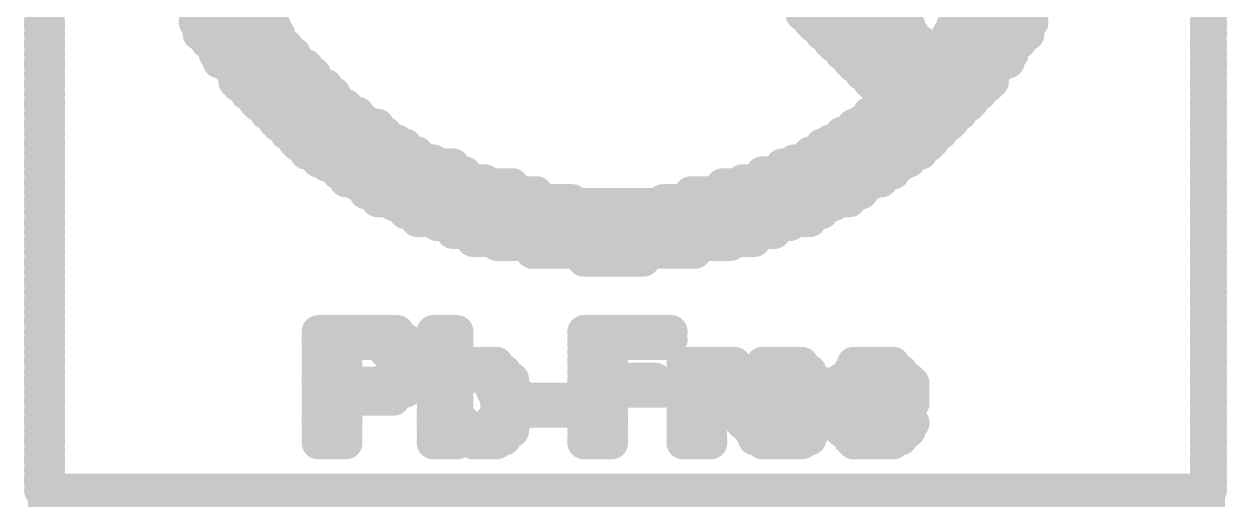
# Model space of a CAD drawing. Extents: x -10 to 105, y 1 to 70.
# Drawn here: x 59.983 to 64.606, y 11.346 to 13.2 of the extents above; entities that cross this region are included whole.
import ezdxf

# ---------------------------------------------------------------- set-up
doc = ezdxf.new("R2010")
doc.units = 0
doc.header["$MEASUREMENT"] = 0
doc.layers.get('0').update_dxf_attribs({"color": 4, "linetype": 'CONTINUOUS'})
doc.layers.add('2D_LINE_126', color=56, linetype='CONTINUOUS')

# ---------------------------------------------------------------- blocks, each defined once
blk = doc.blocks.new('SMOOTH_0$127')
at = {"const_width": 0.0635}
blk.add_lwpolyline([(-0.03175, 0, 1), (0.03175, 0, 1)], format="xyb", close=True, dxfattribs=at)
blk = doc.blocks.new('DRAWING_5815')
at = {"layer": '2D_LINE_126', "const_width": 0.127}
blk.add_lwpolyline([(0.01554, 4.67883), (4.48788, 4.67883), (4.48788, 0.00015), (0.01554, 0.00015)], close=True, dxfattribs=at)
for points in [[(0, 1.8288), (0.03048, 1.8288)], [(0, 1.79832), (0.03048, 1.79832)], [(0.59436, 1.8288), (0.86868, 1.8288)], [(0.59436, 1.79832), (0.86868, 1.79832)], [(2.92608, 1.8288), (3.2766, 1.8288)], [(2.95656, 1.79832), (3.30708, 1.79832)], [(3.53568, 1.79832), (3.81, 1.79832)], [(3.56616, 1.8288), (3.81, 1.8288)], [(4.48056, 1.8288), (4.4958, 1.8288)], [(4.48056, 1.79832), (4.4958, 1.79832)], [(0, 1.78308), (0.03048, 1.78308)], [(0, 1.7526), (0.03048, 1.7526)], [(0.6096, 1.78308), (0.89916, 1.78308)], [(0.6096, 1.7526), (0.9144, 1.7526)], [(2.9718, 1.78308), (3.33756, 1.78308)], [(3.00228, 1.7526), (3.3528, 1.7526)], [(3.48996, 1.7526), (3.79476, 1.7526)], [(3.5052, 1.78308), (3.79476, 1.78308)], [(4.48056, 1.78308), (4.4958, 1.78308)], [(4.48056, 1.7526), (4.4958, 1.7526)], [(0, 1.72212), (0.03048, 1.72212)], [(0, 1.70688), (0.03048, 1.70688)], [(0.64008, 1.72212), (0.9144, 1.72212)], [(0.67056, 1.70688), (0.94488, 1.70688)], [(3.03276, 1.72212), (3.38328, 1.72212)], [(3.048, 1.70688), (3.41376, 1.70688)], [(3.45948, 1.70688), (3.7338, 1.70688)], [(3.48996, 1.72212), (3.76428, 1.72212)], [(4.48056, 1.72212), (4.4958, 1.72212)], [(4.48056, 1.70688), (4.4958, 1.70688)], [(0, 1.6764), (0.03048, 1.6764)], [(0.67056, 1.6764), (0.97536, 1.6764)], [(3.07848, 1.6764), (3.7338, 1.6764)], [(4.48056, 1.6764), (4.4958, 1.6764)], [(0, 1.64592), (0.03048, 1.64592)], [(0, 1.63068), (0.03048, 1.63068)], [(0.6858, 1.64592), (0.9906, 1.64592)], [(0.71628, 1.63068), (1.02108, 1.63068)], [(3.10896, 1.64592), (3.71856, 1.64592)], [(3.1242, 1.63068), (3.68808, 1.63068)], [(4.48056, 1.64592), (4.4958, 1.64592)], [(4.48056, 1.63068), (4.4958, 1.63068)], [(0, 1.6002), (0.03048, 1.6002)], [(0, 1.56972), (0.03048, 1.56972)], [(0.74676, 1.6002), (1.05156, 1.6002)], [(0.74676, 1.56972), (1.0668, 1.56972)], [(3.15468, 1.6002), (3.6576, 1.6002)], [(3.18516, 1.56972), (3.6576, 1.56972)], [(4.48056, 1.6002), (4.4958, 1.6002)], [(4.48056, 1.56972), (4.4958, 1.56972)], [(0, 1.55448), (0.03048, 1.55448)], [(0, 1.524), (0.03048, 1.524)], [(0.762, 1.55448), (1.09728, 1.55448)], [(0.79248, 1.524), (1.12776, 1.524)], [(3.2004, 1.55448), (3.64236, 1.55448)], [(3.23088, 1.524), (3.61188, 1.524)], [(4.48056, 1.55448), (4.4958, 1.55448)], [(4.48056, 1.524), (4.4958, 1.524)], [(0, 1.49352), (0.03048, 1.49352)], [(0, 1.47828), (0.03048, 1.47828)], [(0.82296, 1.49352), (1.143, 1.49352)], [(0.8382, 1.47828), (1.17348, 1.47828)], [(3.23088, 1.49352), (3.5814, 1.49352)], [(3.23088, 1.47828), (3.56616, 1.47828)], [(4.48056, 1.49352), (4.4958, 1.49352)], [(4.48056, 1.47828), (4.4958, 1.47828)], [(0, 1.4478), (0.03048, 1.4478)], [(0, 1.41732), (0.03048, 1.41732)], [(0.86868, 1.4478), (1.2192, 1.4478)], [(0.89916, 1.41732), (1.24968, 1.41732)], [(3.15468, 1.41732), (3.5052, 1.41732)], [(3.18516, 1.4478), (3.53568, 1.4478)], [(4.48056, 1.4478), (4.4958, 1.4478)], [(4.48056, 1.41732), (4.4958, 1.41732)], [(0, 1.40208), (0.03048, 1.40208)], [(0, 1.3716), (0.03048, 1.3716)], [(0.9144, 1.40208), (1.2954, 1.40208)], [(0.94488, 1.3716), (1.32588, 1.3716)], [(3.07848, 1.3716), (3.45948, 1.3716)], [(3.1242, 1.40208), (3.48996, 1.40208)], [(4.48056, 1.40208), (4.4958, 1.40208)], [(4.48056, 1.3716), (4.4958, 1.3716)], [(0, 1.34112), (0.03048, 1.34112)], [(0, 1.32588), (0.03048, 1.32588)], [(0.97536, 1.34112), (1.3716, 1.34112)], [(0.9906, 1.32588), (1.40208, 1.32588)], [(3.00228, 1.32588), (3.41376, 1.32588)], [(3.03276, 1.34112), (3.429, 1.34112)], [(4.48056, 1.34112), (4.4958, 1.34112)], [(4.48056, 1.32588), (4.4958, 1.32588)], [(0, 1.2954), (0.03048, 1.2954)], [(1.02108, 1.2954), (1.4478, 1.2954)], [(2.95656, 1.2954), (3.38328, 1.2954)], [(4.48056, 1.2954), (4.4958, 1.2954)], [(0, 1.26492), (0.03048, 1.26492)], [(0, 1.24968), (0.03048, 1.24968)], [(1.0668, 1.26492), (1.50876, 1.26492)], [(1.09728, 1.24968), (1.58496, 1.24968)], [(2.84988, 1.24968), (3.30708, 1.24968)], [(2.8956, 1.26492), (3.33756, 1.26492)], [(4.48056, 1.26492), (4.4958, 1.26492)], [(4.48056, 1.24968), (4.4958, 1.24968)], [(0, 1.2192), (0.03048, 1.2192)], [(0, 1.18872), (0.03048, 1.18872)], [(1.143, 1.2192), (1.63068, 1.2192)], [(1.17348, 1.18872), (1.70688, 1.18872)], [(2.69748, 1.18872), (3.23088, 1.18872)], [(2.77368, 1.2192), (3.2766, 1.2192)], [(4.48056, 1.2192), (4.4958, 1.2192)], [(4.48056, 1.18872), (4.4958, 1.18872)], [(0, 1.17348), (0.03048, 1.17348)], [(0, 1.143), (0.03048, 1.143)], [(1.2192, 1.17348), (1.81356, 1.17348)], [(1.24968, 1.143), (1.905, 1.143)], [(2.49936, 1.143), (3.15468, 1.143)], [(2.62128, 1.17348), (3.18516, 1.17348)], [(4.48056, 1.17348), (4.4958, 1.17348)], [(4.48056, 1.143), (4.4958, 1.143)], [(0, 1.11252), (0.03048, 1.11252)], [(0, 1.09728), (0.03048, 1.09728)], [(1.2954, 1.11252), (2.04216, 1.11252)], [(1.35636, 1.09728), (3.048, 1.09728)], [(2.39268, 1.11252), (3.10896, 1.11252)], [(4.48056, 1.11252), (4.4958, 1.11252)], [(4.48056, 1.09728), (4.4958, 1.09728)], [(0, 1.0668), (0.03048, 1.0668)], [(1.40208, 1.0668), (3.00228, 1.0668)], [(4.48056, 1.0668), (4.4958, 1.0668)], [(0, 1.03632), (0.03048, 1.03632)], [(0, 1.02108), (0.03048, 1.02108)], [(1.4478, 1.03632), (2.95656, 1.03632)], [(1.524, 1.02108), (2.88036, 1.02108)], [(4.48056, 1.03632), (4.4958, 1.03632)], [(4.48056, 1.02108), (4.4958, 1.02108)], [(0, 0.9906), (0.03048, 0.9906)], [(0, 0.96012), (0.03048, 0.96012)], [(1.58496, 0.9906), (2.8194, 0.9906)], [(1.66116, 0.96012), (2.7432, 0.96012)], [(4.48056, 0.9906), (4.4958, 0.9906)], [(4.48056, 0.96012), (4.4958, 0.96012)], [(0, 0.94488), (0.03048, 0.94488)], [(0, 0.9144), (0.03048, 0.9144)], [(1.7526, 0.94488), (2.65176, 0.94488)], [(1.88976, 0.9144), (2.5146, 0.9144)], [(4.48056, 0.94488), (4.4958, 0.94488)], [(4.48056, 0.9144), (4.4958, 0.9144)], [(0, 0.88392), (0.03048, 0.88392)], [(0, 0.86868), (0.03048, 0.86868)], [(2.08788, 0.88392), (2.31648, 0.88392)], [(4.48056, 0.88392), (4.4958, 0.88392)], [(4.48056, 0.86868), (4.4958, 0.86868)], [(0, 0.8382), (0.03048, 0.8382)], [(4.48056, 0.8382), (4.4958, 0.8382)], [(0, 0.80772), (0.03048, 0.80772)], [(0, 0.79248), (0.03048, 0.79248)], [(4.48056, 0.80772), (4.4958, 0.80772)], [(4.48056, 0.79248), (4.4958, 0.79248)], [(0, 0.762), (0.03048, 0.762)], [(0, 0.73152), (0.03048, 0.73152)], [(4.48056, 0.762), (4.4958, 0.762)], [(4.48056, 0.73152), (4.4958, 0.73152)], [(0, 0.71628), (0.03048, 0.71628)], [(0, 0.6858), (0.03048, 0.6858)], [(4.48056, 0.71628), (4.4958, 0.71628)], [(4.48056, 0.6858), (4.4958, 0.6858)], [(0, 0.65532), (0.03048, 0.65532)], [(0, 0.64008), (0.03048, 0.64008)], [(4.48056, 0.65532), (4.4958, 0.65532)], [(4.48056, 0.64008), (4.4958, 0.64008)], [(0, 0.6096), (0.03048, 0.6096)], [(1.0668, 0.6096), (1.3716, 0.6096)], [(1.50876, 0.6096), (1.6002, 0.6096)], [(2.08788, 0.6096), (2.42316, 0.6096)], [(4.48056, 0.6096), (4.4958, 0.6096)], [(0, 0.57912), (0.03048, 0.57912)], [(0, 0.56388), (0.03048, 0.56388)], [(1.0668, 0.57912), (1.40208, 0.57912)], [(1.0668, 0.56388), (1.43256, 0.56388)], [(1.50876, 0.57912), (1.6002, 0.57912)], [(1.50876, 0.56388), (1.6002, 0.56388)], [(2.08788, 0.57912), (2.42316, 0.57912)], [(2.08788, 0.56388), (2.39268, 0.56388)], [(4.48056, 0.57912), (4.4958, 0.57912)], [(4.48056, 0.56388), (4.4958, 0.56388)], [(0, 0.5334), (0.03048, 0.5334)], [(0, 0.50292), (0.03048, 0.50292)], [(1.0668, 0.5334), (1.17348, 0.5334)], [(1.0668, 0.50292), (1.17348, 0.50292)], [(1.32588, 0.5334), (1.43256, 0.5334)], [(1.35636, 0.50292), (1.43256, 0.50292)], [(1.50876, 0.5334), (1.6002, 0.5334)], [(1.50876, 0.50292), (1.6002, 0.50292)], [(2.08788, 0.5334), (2.19456, 0.5334)], [(2.08788, 0.50292), (2.19456, 0.50292)], [(4.48056, 0.5334), (4.4958, 0.5334)], [(4.48056, 0.50292), (4.4958, 0.50292)], [(0, 0.48768), (0.03048, 0.48768)], [(0, 0.4572), (0.03048, 0.4572)], [(1.0668, 0.48768), (1.17348, 0.48768)], [(1.0668, 0.4572), (1.17348, 0.4572)], [(1.35636, 0.48768), (1.43256, 0.48768)], [(1.35636, 0.4572), (1.43256, 0.4572)], [(1.50876, 0.48768), (1.6002, 0.48768)], [(1.50876, 0.4572), (1.78308, 0.4572)], [(1.63068, 0.48768), (1.7526, 0.48768)], [(2.08788, 0.48768), (2.19456, 0.48768)], [(2.08788, 0.4572), (2.19456, 0.4572)], [(2.46888, 0.48768), (2.57556, 0.48768)], [(2.46888, 0.4572), (2.667, 0.4572)], [(2.5908, 0.48768), (2.667, 0.48768)], [(2.7432, 0.4572), (2.95656, 0.4572)], [(2.77368, 0.48768), (2.92608, 0.48768)], [(3.10896, 0.4572), (3.30708, 0.4572)], [(3.1242, 0.48768), (3.2766, 0.48768)], [(4.48056, 0.48768), (4.4958, 0.48768)], [(4.48056, 0.4572), (4.4958, 0.4572)], [(0, 0.42672), (0.03048, 0.42672)], [(0, 0.41148), (0.03048, 0.41148)], [(1.0668, 0.42672), (1.17348, 0.42672)], [(1.0668, 0.41148), (1.40208, 0.41148)], [(1.32588, 0.42672), (1.43256, 0.42672)], [(1.50876, 0.42672), (1.63068, 0.42672)], [(1.50876, 0.41148), (1.6002, 0.41148)], [(1.70688, 0.42672), (1.81356, 0.42672)], [(1.73736, 0.41148), (1.81356, 0.41148)], [(2.08788, 0.42672), (2.3622, 0.42672)], [(2.08788, 0.41148), (2.39268, 0.41148)], [(2.46888, 0.42672), (2.667, 0.42672)], [(2.46888, 0.41148), (2.5908, 0.41148)], [(2.69748, 0.41148), (2.80416, 0.41148)], [(2.72796, 0.42672), (2.8194, 0.42672)], [(2.88036, 0.42672), (2.9718, 0.42672)], [(2.8956, 0.41148), (3.00228, 0.41148)], [(3.048, 0.41148), (3.15468, 0.41148)], [(3.07848, 0.42672), (3.18516, 0.42672)], [(3.23088, 0.42672), (3.33756, 0.42672)], [(3.26136, 0.41148), (3.3528, 0.41148)], [(4.48056, 0.42672), (4.4958, 0.42672)], [(4.48056, 0.41148), (4.4958, 0.41148)], [(0, 0.381), (0.03048, 0.381)], [(1.0668, 0.381), (1.40208, 0.381)], [(1.50876, 0.381), (1.6002, 0.381)], [(1.73736, 0.381), (1.8288, 0.381)], [(2.08788, 0.381), (2.39268, 0.381)], [(2.46888, 0.381), (2.57556, 0.381)], [(2.69748, 0.381), (2.77368, 0.381)], [(2.92608, 0.381), (3.00228, 0.381)], [(3.048, 0.381), (3.1242, 0.381)], [(3.2766, 0.381), (3.3528, 0.381)], [(4.48056, 0.381), (4.4958, 0.381)], [(0, 0.35052), (0.03048, 0.35052)], [(0, 0.33528), (0.03048, 0.33528)], [(1.0668, 0.35052), (1.35636, 0.35052)], [(1.0668, 0.33528), (1.17348, 0.33528)], [(1.50876, 0.35052), (1.6002, 0.35052)], [(1.50876, 0.33528), (1.6002, 0.33528)], [(1.7526, 0.35052), (1.8288, 0.35052)], [(1.7526, 0.33528), (1.8288, 0.33528)], [(1.88976, 0.35052), (2.0574, 0.35052)], [(1.88976, 0.33528), (2.0574, 0.33528)], [(2.08788, 0.35052), (2.19456, 0.35052)], [(2.08788, 0.33528), (2.19456, 0.33528)], [(2.46888, 0.35052), (2.57556, 0.35052)], [(2.46888, 0.33528), (2.57556, 0.33528)], [(2.69748, 0.35052), (3.00228, 0.35052)], [(2.69748, 0.33528), (3.00228, 0.33528)], [(3.048, 0.35052), (3.3528, 0.35052)], [(3.048, 0.33528), (3.3528, 0.33528)], [(4.48056, 0.35052), (4.4958, 0.35052)], [(4.48056, 0.33528), (4.4958, 0.33528)], [(0, 0.3048), (0.03048, 0.3048)], [(0, 0.27432), (0.03048, 0.27432)], [(1.0668, 0.3048), (1.17348, 0.3048)], [(1.0668, 0.27432), (1.17348, 0.27432)], [(1.50876, 0.3048), (1.6002, 0.3048)], [(1.50876, 0.27432), (1.6002, 0.27432)], [(1.73736, 0.27432), (1.8288, 0.27432)], [(1.7526, 0.3048), (1.8288, 0.3048)], [(1.88976, 0.3048), (2.0574, 0.3048)], [(2.08788, 0.3048), (2.19456, 0.3048)], [(2.08788, 0.27432), (2.19456, 0.27432)], [(2.46888, 0.3048), (2.57556, 0.3048)], [(2.46888, 0.27432), (2.57556, 0.27432)], [(2.69748, 0.3048), (2.77368, 0.3048)], [(2.69748, 0.27432), (2.77368, 0.27432)], [(3.048, 0.3048), (3.1242, 0.3048)], [(3.048, 0.27432), (3.1242, 0.27432)], [(4.48056, 0.3048), (4.4958, 0.3048)], [(4.48056, 0.27432), (4.4958, 0.27432)], [(0, 0.25908), (0.03048, 0.25908)], [(0, 0.2286), (0.03048, 0.2286)], [(1.0668, 0.25908), (1.17348, 0.25908)], [(1.0668, 0.2286), (1.17348, 0.2286)], [(1.50876, 0.25908), (1.63068, 0.25908)], [(1.50876, 0.2286), (1.66116, 0.2286)], [(1.70688, 0.2286), (1.81356, 0.2286)], [(1.73736, 0.25908), (1.81356, 0.25908)], [(2.08788, 0.25908), (2.19456, 0.25908)], [(2.08788, 0.2286), (2.19456, 0.2286)], [(2.46888, 0.25908), (2.57556, 0.25908)], [(2.46888, 0.2286), (2.57556, 0.2286)], [(2.69748, 0.25908), (2.80416, 0.25908)], [(2.72796, 0.2286), (2.8194, 0.2286)], [(2.88036, 0.2286), (2.9718, 0.2286)], [(2.8956, 0.25908), (3.00228, 0.25908)], [(3.048, 0.25908), (3.15468, 0.25908)], [(3.07848, 0.2286), (3.18516, 0.2286)], [(3.23088, 0.2286), (3.33756, 0.2286)], [(3.26136, 0.25908), (3.3528, 0.25908)], [(4.48056, 0.25908), (4.4958, 0.25908)], [(4.48056, 0.2286), (4.4958, 0.2286)], [(0, 0.19812), (0.03048, 0.19812)], [(0, 0.18288), (0.03048, 0.18288)], [(1.0668, 0.19812), (1.17348, 0.19812)], [(1.0668, 0.18288), (1.17348, 0.18288)], [(1.50876, 0.19812), (1.78308, 0.19812)], [(1.50876, 0.18288), (1.6002, 0.18288)], [(1.66116, 0.18288), (1.7526, 0.18288)], [(2.08788, 0.19812), (2.19456, 0.19812)], [(2.08788, 0.18288), (2.19456, 0.18288)], [(2.46888, 0.19812), (2.57556, 0.19812)], [(2.46888, 0.18288), (2.57556, 0.18288)], [(2.7432, 0.19812), (2.95656, 0.19812)], [(2.77368, 0.18288), (2.92608, 0.18288)], [(3.10896, 0.19812), (3.30708, 0.19812)], [(3.1242, 0.18288), (3.2766, 0.18288)], [(4.48056, 0.19812), (4.4958, 0.19812)], [(4.48056, 0.18288), (4.4958, 0.18288)], [(0, 0.1524), (0.03048, 0.1524)], [(0, 0.12192), (0.03048, 0.12192)], [(4.48056, 0.1524), (4.4958, 0.1524)], [(4.48056, 0.12192), (4.4958, 0.12192)], [(0, 0.10668), (0.03048, 0.10668)], [(0, 0.0762), (0.03048, 0.0762)], [(4.48056, 0.10668), (4.4958, 0.10668)], [(4.48056, 0.0762), (4.4958, 0.0762)], [(0, 0.04572), (0.03048, 0.04572)], [(0, 0.03048), (0.03048, 0.03048)], [(4.48056, 0.04572), (4.4958, 0.04572)], [(4.48056, 0.03048), (4.4958, 0.03048)], [(0, 0), (4.4958, 0)]]:
    blk.add_lwpolyline(points, dxfattribs=at)
at = {"layer": '2D_LINE_126'}
for p in [(0, 1.8288), (0, 1.79832), (0.03048, 1.8288), (0.03048, 1.79832), (0.59436, 1.8288), (0.59436, 1.79832), (0.86868, 1.8288), (0.86868, 1.79832), (2.92608, 1.8288), (2.95656, 1.79832), (3.2766, 1.8288), (3.30708, 1.79832), (3.53568, 1.79832), (3.56616, 1.8288), (3.81, 1.8288), (3.81, 1.79832), (4.48056, 1.8288), (4.48056, 1.79832), (4.4958, 1.8288), (4.4958, 1.79832), (0, 1.78308), (0, 1.7526), (0.03048, 1.78308), (0.03048, 1.7526), (0.6096, 1.78308), (0.6096, 1.7526), (0.89916, 1.78308), (0.9144, 1.7526), (2.9718, 1.78308), (3.00228, 1.7526), (3.33756, 1.78308), (3.3528, 1.7526), (3.48996, 1.7526), (3.5052, 1.78308), (3.79476, 1.78308), (3.79476, 1.7526), (4.48056, 1.78308), (4.48056, 1.7526), (4.4958, 1.78308), (4.4958, 1.7526), (0, 1.72212), (0, 1.70688), (0.03048, 1.72212), (0.03048, 1.70688), (0.64008, 1.72212), (0.67056, 1.70688), (0.9144, 1.72212), (0.94488, 1.70688), (3.03276, 1.72212), (3.048, 1.70688), (3.38328, 1.72212), (3.41376, 1.70688), (3.45948, 1.70688), (3.48996, 1.72212), (3.7338, 1.70688), (3.76428, 1.72212), (4.48056, 1.72212), (4.48056, 1.70688), (4.4958, 1.72212), (4.4958, 1.70688), (0, 1.6764), (0.03048, 1.6764), (0.67056, 1.6764), (0.97536, 1.6764), (3.07848, 1.6764), (3.7338, 1.6764), (4.48056, 1.6764), (4.4958, 1.6764), (0, 1.64592), (0, 1.63068), (0.03048, 1.64592), (0.03048, 1.63068), (0.6858, 1.64592), (0.71628, 1.63068), (0.9906, 1.64592), (1.02108, 1.63068), (3.10896, 1.64592), (3.1242, 1.63068), (3.68808, 1.63068), (3.71856, 1.64592), (4.48056, 1.64592), (4.48056, 1.63068), (4.4958, 1.64592), (4.4958, 1.63068), (0, 1.6002), (0, 1.56972), (0.03048, 1.6002), (0.03048, 1.56972), (0.74676, 1.6002), (0.74676, 1.56972), (1.05156, 1.6002), (1.0668, 1.56972), (3.15468, 1.6002), (3.18516, 1.56972), (3.6576, 1.6002), (3.6576, 1.56972), (4.48056, 1.6002), (4.48056, 1.56972), (4.4958, 1.6002), (4.4958, 1.56972), (0, 1.55448), (0, 1.524), (0.03048, 1.55448), (0.03048, 1.524), (0.762, 1.55448), (0.79248, 1.524), (1.09728, 1.55448), (1.12776, 1.524), (3.2004, 1.55448), (3.23088, 1.524), (3.61188, 1.524), (3.64236, 1.55448), (4.48056, 1.55448), (4.48056, 1.524), (4.4958, 1.55448), (4.4958, 1.524), (0, 1.49352), (0, 1.47828), (0.03048, 1.49352), (0.03048, 1.47828), (0.82296, 1.49352), (0.8382, 1.47828), (1.143, 1.49352), (1.17348, 1.47828), (3.23088, 1.49352), (3.23088, 1.47828), (3.56616, 1.47828), (3.5814, 1.49352), (4.48056, 1.49352), (4.48056, 1.47828), (4.4958, 1.49352), (4.4958, 1.47828), (0, 1.4478), (0, 1.41732), (0.03048, 1.4478), (0.03048, 1.41732), (0.86868, 1.4478), (0.89916, 1.41732), (1.2192, 1.4478), (1.24968, 1.41732), (3.15468, 1.41732), (3.18516, 1.4478), (3.5052, 1.41732), (3.53568, 1.4478), (4.48056, 1.4478), (4.48056, 1.41732), (4.4958, 1.4478), (4.4958, 1.41732), (0, 1.40208), (0, 1.3716), (0.03048, 1.40208), (0.03048, 1.3716), (0.9144, 1.40208), (0.94488, 1.3716), (1.2954, 1.40208), (1.32588, 1.3716), (3.07848, 1.3716), (3.1242, 1.40208), (3.45948, 1.3716), (3.48996, 1.40208), (4.48056, 1.40208), (4.48056, 1.3716), (4.4958, 1.40208), (4.4958, 1.3716), (0, 1.34112), (0, 1.32588), (0.03048, 1.34112), (0.03048, 1.32588), (0.97536, 1.34112), (0.9906, 1.32588), (1.3716, 1.34112), (1.40208, 1.32588), (3.00228, 1.32588), (3.03276, 1.34112), (3.41376, 1.32588), (3.429, 1.34112), (4.48056, 1.34112), (4.48056, 1.32588), (4.4958, 1.34112), (4.4958, 1.32588), (0, 1.2954), (0.03048, 1.2954), (1.02108, 1.2954), (1.4478, 1.2954), (2.95656, 1.2954), (3.38328, 1.2954), (4.48056, 1.2954), (4.4958, 1.2954), (0, 1.26492), (0, 1.24968), (0.03048, 1.26492), (0.03048, 1.24968), (1.0668, 1.26492), (1.09728, 1.24968), (1.50876, 1.26492), (1.58496, 1.24968), (2.84988, 1.24968), (2.8956, 1.26492), (3.30708, 1.24968), (3.33756, 1.26492), (4.48056, 1.26492), (4.48056, 1.24968), (4.4958, 1.26492), (4.4958, 1.24968), (0, 1.2192), (0, 1.18872), (0.03048, 1.2192), (0.03048, 1.18872), (1.143, 1.2192), (1.17348, 1.18872), (1.63068, 1.2192), (1.70688, 1.18872), (2.69748, 1.18872), (2.77368, 1.2192), (3.23088, 1.18872), (3.2766, 1.2192), (4.48056, 1.2192), (4.48056, 1.18872), (4.4958, 1.2192), (4.4958, 1.18872), (0, 1.17348), (0, 1.143), (0.03048, 1.17348), (0.03048, 1.143), (1.2192, 1.17348), (1.24968, 1.143), (1.81356, 1.17348), (1.905, 1.143), (2.49936, 1.143), (2.62128, 1.17348), (3.15468, 1.143), (3.18516, 1.17348), (4.48056, 1.17348), (4.48056, 1.143), (4.4958, 1.17348), (4.4958, 1.143), (0, 1.11252), (0, 1.09728), (0.03048, 1.11252), (0.03048, 1.09728), (1.2954, 1.11252), (1.35636, 1.09728), (2.04216, 1.11252), (2.39268, 1.11252), (3.048, 1.09728), (3.10896, 1.11252), (4.48056, 1.11252), (4.48056, 1.09728), (4.4958, 1.11252), (4.4958, 1.09728), (0, 1.0668), (0.03048, 1.0668), (1.40208, 1.0668), (3.00228, 1.0668), (4.48056, 1.0668), (4.4958, 1.0668), (0, 1.03632), (0, 1.02108), (0.03048, 1.03632), (0.03048, 1.02108), (1.4478, 1.03632), (1.524, 1.02108), (2.88036, 1.02108), (2.95656, 1.03632), (4.48056, 1.03632), (4.48056, 1.02108), (4.4958, 1.03632), (4.4958, 1.02108), (0, 0.9906), (0, 0.96012), (0.03048, 0.9906), (0.03048, 0.96012), (1.58496, 0.9906), (1.66116, 0.96012), (2.7432, 0.96012), (2.8194, 0.9906), (4.48056, 0.9906), (4.48056, 0.96012), (4.4958, 0.9906), (4.4958, 0.96012), (0, 0.94488), (0, 0.9144), (0.03048, 0.94488), (0.03048, 0.9144), (1.7526, 0.94488), (1.88976, 0.9144), (2.5146, 0.9144), (2.65176, 0.94488), (4.48056, 0.94488), (4.48056, 0.9144), (4.4958, 0.94488), (4.4958, 0.9144), (0, 0.88392), (0, 0.86868), (0.03048, 0.88392), (0.03048, 0.86868), (2.08788, 0.88392), (2.31648, 0.88392), (4.48056, 0.88392), (4.48056, 0.86868), (4.4958, 0.88392), (4.4958, 0.86868), (0, 0.8382), (0.03048, 0.8382), (4.48056, 0.8382), (4.4958, 0.8382), (0, 0.80772), (0, 0.79248), (0.03048, 0.80772), (0.03048, 0.79248), (4.48056, 0.80772), (4.48056, 0.79248), (4.4958, 0.80772), (4.4958, 0.79248), (0, 0.762), (0, 0.73152), (0.03048, 0.762), (0.03048, 0.73152), (4.48056, 0.762), (4.48056, 0.73152), (4.4958, 0.762), (4.4958, 0.73152), (0, 0.71628), (0, 0.6858), (0.03048, 0.71628), (0.03048, 0.6858), (4.48056, 0.71628), (4.48056, 0.6858), (4.4958, 0.71628), (4.4958, 0.6858), (0, 0.65532), (0, 0.64008), (0.03048, 0.65532), (0.03048, 0.64008), (4.48056, 0.65532), (4.48056, 0.64008), (4.4958, 0.65532), (4.4958, 0.64008), (0, 0.6096), (0.03048, 0.6096), (1.0668, 0.6096), (1.3716, 0.6096), (1.50876, 0.6096), (1.6002, 0.6096), (2.08788, 0.6096), (2.42316, 0.6096), (4.48056, 0.6096), (4.4958, 0.6096), (0, 0.57912), (0, 0.56388), (0.03048, 0.57912), (0.03048, 0.56388), (1.0668, 0.57912), (1.0668, 0.56388), (1.40208, 0.57912), (1.43256, 0.56388), (1.50876, 0.57912), (1.50876, 0.56388), (1.6002, 0.57912), (1.6002, 0.56388), (2.08788, 0.57912), (2.08788, 0.56388), (2.39268, 0.56388), (2.42316, 0.57912), (4.48056, 0.57912), (4.48056, 0.56388), (4.4958, 0.57912), (4.4958, 0.56388), (0, 0.5334), (0, 0.50292), (0.03048, 0.5334), (0.03048, 0.50292), (1.0668, 0.5334), (1.0668, 0.50292), (1.17348, 0.5334), (1.17348, 0.50292), (1.32588, 0.5334), (1.35636, 0.50292), (1.43256, 0.5334), (1.43256, 0.50292), (1.50876, 0.5334), (1.50876, 0.50292), (1.6002, 0.5334), (1.6002, 0.50292), (2.08788, 0.5334), (2.08788, 0.50292), (2.19456, 0.5334), (2.19456, 0.50292), (4.48056, 0.5334), (4.48056, 0.50292), (4.4958, 0.5334), (4.4958, 0.50292), (0, 0.48768), (0, 0.4572), (0.03048, 0.48768), (0.03048, 0.4572), (1.0668, 0.48768), (1.0668, 0.4572), (1.17348, 0.48768), (1.17348, 0.4572), (1.35636, 0.48768), (1.35636, 0.4572), (1.43256, 0.48768), (1.43256, 0.4572), (1.50876, 0.48768), (1.50876, 0.4572), (1.6002, 0.48768), (1.63068, 0.48768), (1.7526, 0.48768), (1.78308, 0.4572), (2.08788, 0.48768), (2.08788, 0.4572), (2.19456, 0.48768), (2.19456, 0.4572), (2.46888, 0.48768), (2.46888, 0.4572), (2.57556, 0.48768), (2.5908, 0.48768), (2.667, 0.48768), (2.667, 0.4572), (2.7432, 0.4572), (2.77368, 0.48768), (2.92608, 0.48768), (2.95656, 0.4572), (3.10896, 0.4572), (3.1242, 0.48768), (3.2766, 0.48768), (3.30708, 0.4572), (4.48056, 0.48768), (4.48056, 0.4572), (4.4958, 0.48768), (4.4958, 0.4572), (0, 0.42672), (0, 0.41148), (0.03048, 0.42672), (0.03048, 0.41148), (1.0668, 0.42672), (1.0668, 0.41148), (1.17348, 0.42672), (1.32588, 0.42672), (1.40208, 0.41148), (1.43256, 0.42672), (1.50876, 0.42672), (1.50876, 0.41148), (1.6002, 0.41148), (1.63068, 0.42672), (1.70688, 0.42672), (1.73736, 0.41148), (1.81356, 0.42672), (1.81356, 0.41148), (2.08788, 0.42672), (2.08788, 0.41148), (2.3622, 0.42672), (2.39268, 0.41148), (2.46888, 0.42672), (2.46888, 0.41148), (2.5908, 0.41148), (2.667, 0.42672), (2.69748, 0.41148), (2.72796, 0.42672), (2.80416, 0.41148), (2.8194, 0.42672), (2.88036, 0.42672), (2.8956, 0.41148), (2.9718, 0.42672), (3.00228, 0.41148), (3.048, 0.41148), (3.07848, 0.42672), (3.15468, 0.41148), (3.18516, 0.42672), (3.23088, 0.42672), (3.26136, 0.41148), (3.33756, 0.42672), (3.3528, 0.41148), (4.48056, 0.42672), (4.48056, 0.41148), (4.4958, 0.42672), (4.4958, 0.41148), (0, 0.381), (0.03048, 0.381), (1.0668, 0.381), (1.40208, 0.381), (1.50876, 0.381), (1.6002, 0.381), (1.73736, 0.381), (1.8288, 0.381), (2.08788, 0.381), (2.39268, 0.381), (2.46888, 0.381), (2.57556, 0.381), (2.69748, 0.381), (2.77368, 0.381), (2.92608, 0.381), (3.00228, 0.381), (3.048, 0.381), (3.1242, 0.381), (3.2766, 0.381), (3.3528, 0.381), (4.48056, 0.381), (4.4958, 0.381), (0, 0.35052), (0, 0.33528), (0.03048, 0.35052), (0.03048, 0.33528), (1.0668, 0.35052), (1.0668, 0.33528), (1.17348, 0.33528), (1.35636, 0.35052), (1.50876, 0.35052), (1.50876, 0.33528), (1.6002, 0.35052), (1.6002, 0.33528), (1.7526, 0.35052), (1.7526, 0.33528), (1.8288, 0.35052), (1.8288, 0.33528), (1.88976, 0.35052), (1.88976, 0.33528), (2.0574, 0.35052), (2.0574, 0.33528), (2.08788, 0.35052), (2.08788, 0.33528), (2.19456, 0.35052), (2.19456, 0.33528), (2.46888, 0.35052), (2.46888, 0.33528), (2.57556, 0.35052), (2.57556, 0.33528), (2.69748, 0.35052), (2.69748, 0.33528), (3.00228, 0.35052), (3.00228, 0.33528), (3.048, 0.35052), (3.048, 0.33528), (3.3528, 0.35052), (3.3528, 0.33528), (4.48056, 0.35052), (4.48056, 0.33528), (4.4958, 0.35052), (4.4958, 0.33528), (0, 0.3048), (0, 0.27432), (0.03048, 0.3048), (0.03048, 0.27432), (1.0668, 0.3048), (1.0668, 0.27432), (1.17348, 0.3048), (1.17348, 0.27432), (1.50876, 0.3048), (1.50876, 0.27432), (1.6002, 0.3048), (1.6002, 0.27432), (1.73736, 0.27432), (1.7526, 0.3048), (1.8288, 0.3048), (1.8288, 0.27432), (1.88976, 0.3048), (2.0574, 0.3048), (2.08788, 0.3048), (2.08788, 0.27432), (2.19456, 0.3048), (2.19456, 0.27432), (2.46888, 0.3048), (2.46888, 0.27432), (2.57556, 0.3048), (2.57556, 0.27432), (2.69748, 0.3048), (2.69748, 0.27432), (2.77368, 0.3048), (2.77368, 0.27432), (3.048, 0.3048), (3.048, 0.27432), (3.1242, 0.3048), (3.1242, 0.27432), (4.48056, 0.3048), (4.48056, 0.27432), (4.4958, 0.3048), (4.4958, 0.27432), (0, 0.25908), (0, 0.2286), (0.03048, 0.25908), (0.03048, 0.2286), (1.0668, 0.25908), (1.0668, 0.2286), (1.17348, 0.25908), (1.17348, 0.2286), (1.50876, 0.25908), (1.50876, 0.2286), (1.63068, 0.25908), (1.66116, 0.2286), (1.70688, 0.2286), (1.73736, 0.25908), (1.81356, 0.25908), (1.81356, 0.2286), (2.08788, 0.25908), (2.08788, 0.2286), (2.19456, 0.25908), (2.19456, 0.2286), (2.46888, 0.25908), (2.46888, 0.2286), (2.57556, 0.25908), (2.57556, 0.2286), (2.69748, 0.25908), (2.72796, 0.2286), (2.80416, 0.25908), (2.8194, 0.2286), (2.88036, 0.2286), (2.8956, 0.25908), (2.9718, 0.2286), (3.00228, 0.25908), (3.048, 0.25908), (3.07848, 0.2286), (3.15468, 0.25908), (3.18516, 0.2286), (3.23088, 0.2286), (3.26136, 0.25908), (3.33756, 0.2286), (3.3528, 0.25908), (4.48056, 0.25908), (4.48056, 0.2286), (4.4958, 0.25908), (4.4958, 0.2286), (0, 0.19812), (0, 0.18288), (0.03048, 0.19812), (0.03048, 0.18288), (1.0668, 0.19812), (1.0668, 0.18288), (1.17348, 0.19812), (1.17348, 0.18288), (1.50876, 0.19812), (1.50876, 0.18288), (1.6002, 0.18288), (1.66116, 0.18288), (1.7526, 0.18288), (1.78308, 0.19812), (2.08788, 0.19812), (2.08788, 0.18288), (2.19456, 0.19812), (2.19456, 0.18288), (2.46888, 0.19812), (2.46888, 0.18288), (2.57556, 0.19812), (2.57556, 0.18288), (2.7432, 0.19812), (2.77368, 0.18288), (2.92608, 0.18288), (2.95656, 0.19812), (3.10896, 0.19812), (3.1242, 0.18288), (3.2766, 0.18288), (3.30708, 0.19812), (4.48056, 0.19812), (4.48056, 0.18288), (4.4958, 0.19812), (4.4958, 0.18288), (0, 0.1524), (0, 0.12192), (0.03048, 0.1524), (0.03048, 0.12192), (4.48056, 0.1524), (4.48056, 0.12192), (4.4958, 0.1524), (4.4958, 0.12192), (0, 0.10668), (0, 0.0762), (0.03048, 0.10668), (0.03048, 0.0762), (4.48056, 0.10668), (4.48056, 0.0762), (4.4958, 0.10668), (4.4958, 0.0762), (0, 0.04572), (0, 0.03048), (0.03048, 0.04572), (0.03048, 0.03048), (4.48056, 0.04572), (4.48056, 0.03048), (4.4958, 0.04572), (4.4958, 0.03048), (0, 0), (0.01554, 0.00015), (4.48788, 0.00015), (4.4958, 0)]:
    blk.add_blockref('SMOOTH_0$127', p, dxfattribs=at)

msp = doc.modelspace()

# ---------------------------------------------------------------- block references
msp.add_blockref('DRAWING_5815', (60.0469, 11.4094))

doc.saveas('drawing.dxf')
